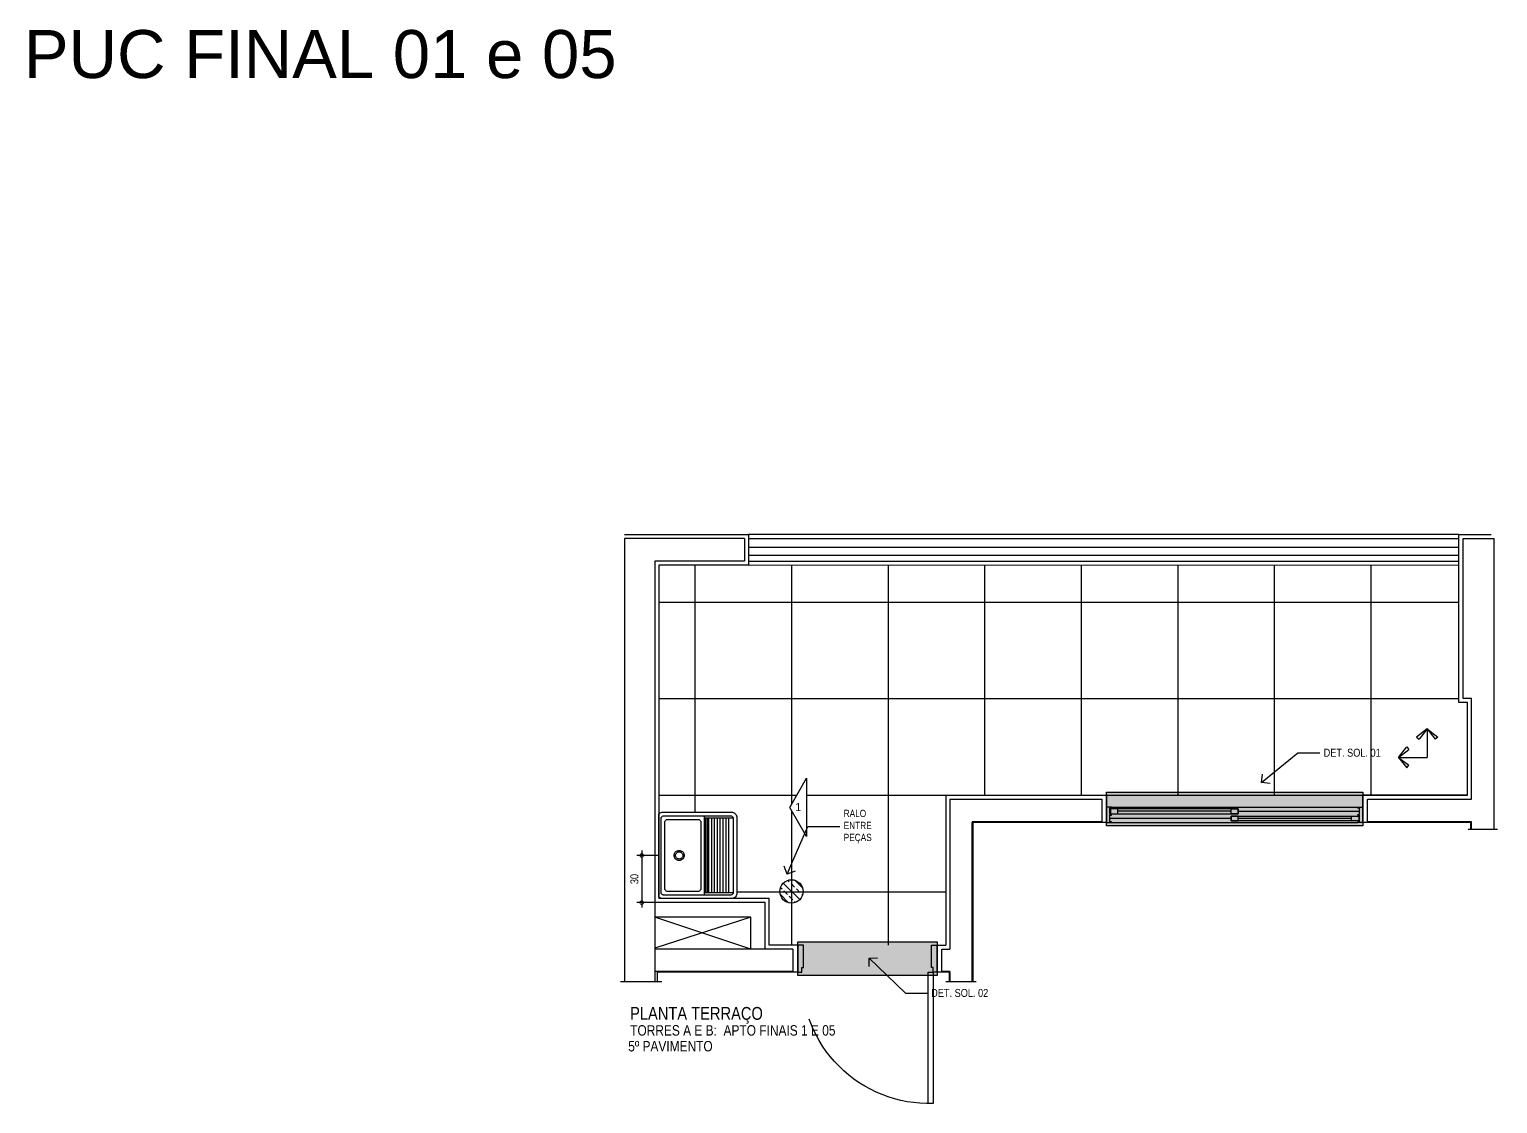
# Model space of a CAD drawing. Header units: metres. Extents: x 3 to 168, y -142 to 28.
# Drawn here: x 45.22 to 54.39, y -58.83 to -52.12 of the extents above; entities that cross this region are included whole.
import ezdxf
from ezdxf import colors
from ezdxf.entities.mleader import LeaderData, LeaderLine
from ezdxf.math import Vec2, Vec3

# ---------------------------------------------------------------- set-up
doc = ezdxf.new("R2010")
doc.units = ezdxf.units.M
doc.linetypes.add('DASHEDX2', pattern=[1.5, 1, -0.5])
for name, color, linetype in [('ARQ-ALV ACAB', 4, 'Continuous'), ('ARQ-ALV OSSO', 5, 'Continuous'), ('ARQ-AUX', 7, 'Continuous'), ('ARQ-AUX1', 1, 'Continuous'), ('ARQ-AUX1 @ 1', 1, 'Continuous'), ('ARQ-AUX2', 2, 'Continuous'), ('ARQ-CAX @ 1', 1, 'Continuous'), ('ARQ-CERÂMICA', 7, 'Continuous'), ('ARQ-DIM', 2, 'Continuous'), ('ARQ-HID', 2, 'Continuous'), ('ARQ-PRJ', 7, 'DASHEDX2'), ('ARQ-SIM', 1, 'Continuous'), ('ARQ-TXT', 2, 'Continuous')]:
    doc.layers.add(name, color=color, linetype=linetype)
doc.styles.add('Adesa', font='ARIALN.TTF')
doc.styles.add('Arial', font='arial.ttf')
doc.styles.get("Standard").update_dxf_attribs({"font": 'arial.ttf'})
doc.dimstyles.new('ADESA 1-0025', dxfattribs={"dimtxt": 0.05, "dimasz": 0.045, "dimexe": 0.03, "dimexo": 0.04, "dimgap": 0.02, "dimtad": 1, "dimtoh": 1, "dimdec": 0, "dimlfac": 100, "dimzin": 4, "dimtxsty": 'Adesa', "dimblk": 'DOTSMALL', "dimcen": 1, "dimdle": 0.03, "dimclrd": 1, "dimclre": 1, "dimclrt": 256, "dimazin": 1, "dimtm": 1e-09, "dimtfac": 1, "dimtdec": 0, "dimtix": 1, "dimtmove": 2, "dimatfit": 0, "dimldrblk": 'DOTSMALL', "dimfxl": 0.8, "dimtvp": 2, "dimtolj": 1, "dimtzin": 0, "dimarcsym": 0})

# ---------------------------------------------------------------- blocks, each defined once
blk = doc.blocks.new('ARQ-HID-TANQUE')
for p, q in [((-0.2621, -0.0041), (-0.258, 0)), ((-0.258, 0), (0.258, 0)), ((0.258, 0), (0.2621, -0.0041)), ((-0.27, -0.0258), (-0.2695, -0.0199)), ((-0.27, -0.0258), (-0.27, -0.0258)), ((-0.27, -0.4542), (-0.27, -0.0258)), ((-0.2695, -0.0199), (-0.268, -0.0143)), ((-0.268, -0.0143), (-0.2655, -0.009)), ((-0.2655, -0.009), (-0.2621, -0.0041)), ((-0.2475, -0.0328), (-0.2473, -0.0297)), ((-0.2475, -0.0328), (-0.2475, -0.0328)), ((-0.2475, -0.4472), (-0.2475, -0.0328)), ((-0.2473, -0.0297), (-0.2466, -0.0266)), ((-0.2466, -0.0266), (-0.2454, -0.0237)), ((-0.2454, -0.0237), (-0.2439, -0.0211)), ((-0.2439, -0.0211), (-0.242, -0.0189)), ((-0.242, -0.0189), (-0.2398, -0.0171)), ((-0.2398, -0.0171), (-0.2373, -0.0157)), ((-0.2373, -0.0157), (-0.2347, -0.0149)), ((-0.2347, -0.0149), (-0.232, -0.0146)), ((-0.232, -0.0146), (0.232, -0.0146)), ((0.232, -0.0146), (0.2347, -0.0149)), ((0.2347, -0.0149), (0.2373, -0.0157)), ((0.2373, -0.0157), (0.2398, -0.0171)), ((0.2398, -0.0171), (0.242, -0.0189)), ((0.242, -0.0189), (0.2439, -0.0211)), ((0.2439, -0.0211), (0.2454, -0.0237)), ((0.2454, -0.0237), (0.2466, -0.0266)), ((0.2466, -0.0266), (0.2473, -0.0297)), ((0.2473, -0.0297), (0.2475, -0.0328)), ((0.2475, -0.0328), (0.2475, -0.4472)), ((0.2621, -0.0041), (0.2655, -0.009)), ((0.2655, -0.009), (0.268, -0.0143)), ((0.268, -0.0143), (0.2695, -0.0199)), ((0.2695, -0.0199), (0.27, -0.0258)), ((0.27, -0.0258), (0.27, -0.4542)), ((-0.234, -0.2854), (0.234, -0.2854)), ((-0.2695, -0.4601), (-0.27, -0.4542)), ((-0.2473, -0.4504), (-0.2475, -0.4472)), ((-0.2466, -0.4534), (-0.2473, -0.4504)), ((-0.2454, -0.4563), (-0.2466, -0.4534)), ((-0.2439, -0.4589), (-0.2454, -0.4563)), ((0.2454, -0.4563), (0.2439, -0.4589)), ((0.2466, -0.4534), (0.2454, -0.4563)), ((0.2473, -0.4504), (0.2466, -0.4534)), ((0.2475, -0.4472), (0.2473, -0.4504)), ((0.27, -0.4542), (0.2695, -0.4601)), ((-0.268, -0.4657), (-0.2695, -0.4601)), ((-0.2655, -0.4711), (-0.268, -0.4657)), ((-0.2621, -0.4759), (-0.2655, -0.4711)), ((-0.258, -0.48), (-0.2621, -0.4759)), ((-0.2532, -0.4834), (-0.258, -0.48)), ((-0.2479, -0.4859), (-0.2532, -0.4834)), ((-0.2422, -0.4874), (-0.2479, -0.4859)), ((-0.242, -0.4611), (-0.2439, -0.4589)), ((-0.2364, -0.4879), (-0.2422, -0.4874)), ((-0.2398, -0.463), (-0.242, -0.4611)), ((-0.2373, -0.4643), (-0.2398, -0.463)), ((-0.2347, -0.4651), (-0.2373, -0.4643)), ((0.2364, -0.4879), (-0.2364, -0.4879)), ((-0.232, -0.4654), (-0.2347, -0.4651)), ((0.232, -0.4654), (-0.232, -0.4654)), ((0.2347, -0.4651), (0.232, -0.4654)), ((0.2373, -0.4643), (0.2347, -0.4651)), ((0.2422, -0.4874), (0.2364, -0.4879)), ((0.2398, -0.463), (0.2373, -0.4643)), ((0.242, -0.4611), (0.2398, -0.463)), ((0.2439, -0.4589), (0.242, -0.4611)), ((0.2479, -0.4859), (0.2422, -0.4874)), ((0.2532, -0.4834), (0.2479, -0.4859)), ((0.258, -0.48), (0.2532, -0.4834)), ((0.2621, -0.4759), (0.258, -0.48)), ((0.2655, -0.4711), (0.2621, -0.4759)), ((0.268, -0.4657), (0.2655, -0.4711)), ((0.2695, -0.4601), (0.268, -0.4657))]:
    blk.add_line(p, q)
at = {"color": 7}
for p, q in [((-0.225, -0.0544), (-0.2247, -0.0514)), ((-0.225, -0.0544), (-0.225, -0.0544)), ((-0.225, -0.2456), (-0.225, -0.0544)), ((-0.2247, -0.0514), (-0.2238, -0.0485)), ((-0.2238, -0.0485), (-0.2223, -0.0458)), ((-0.2223, -0.0458), (-0.2203, -0.0433)), ((-0.2203, -0.0433), (-0.2179, -0.0412)), ((-0.2179, -0.0412), (-0.215, -0.0394)), ((-0.215, -0.0394), (-0.2118, -0.0382)), ((-0.2118, -0.0382), (-0.2085, -0.0374)), ((-0.2085, -0.0374), (-0.205, -0.0371)), ((-0.205, -0.0371), (0.205, -0.0371)), ((0.205, -0.0371), (0.2085, -0.0374)), ((0.2085, -0.0374), (0.2118, -0.0382)), ((0.2118, -0.0382), (0.215, -0.0394)), ((0.215, -0.0394), (0.2179, -0.0412)), ((0.2179, -0.0412), (0.2203, -0.0433)), ((0.2203, -0.0433), (0.2223, -0.0458)), ((0.2223, -0.0458), (0.2238, -0.0485)), ((0.2238, -0.0485), (0.2247, -0.0514)), ((0.2247, -0.0514), (0.225, -0.0544)), ((0.225, -0.0544), (0.225, -0.2456)), ((-0.0315, -0.1271), (-0.031, -0.1217)), ((-0.031, -0.1326), (-0.0315, -0.1271)), ((-0.031, -0.1217), (-0.0296, -0.1164)), ((-0.0296, -0.1379), (-0.031, -0.1326)), ((-0.0296, -0.1164), (-0.0273, -0.1114)), ((-0.0273, -0.1429), (-0.0296, -0.1379)), ((-0.0273, -0.1114), (-0.0241, -0.1069)), ((-0.0241, -0.1474), (-0.0273, -0.1429)), ((-0.0241, -0.1069), (-0.0202, -0.103)), ((-0.0202, -0.1513), (-0.0241, -0.1474)), ((-0.0225, -0.1271), (-0.0222, -0.1232)), ((-0.0222, -0.131), (-0.0225, -0.1271)), ((-0.0222, -0.1232), (-0.0211, -0.1194)), ((-0.0211, -0.1348), (-0.0222, -0.131)), ((-0.0211, -0.1194), (-0.0195, -0.1159)), ((-0.0195, -0.1384), (-0.0211, -0.1348)), ((-0.0202, -0.103), (-0.0158, -0.0999)), ((-0.0158, -0.1544), (-0.0202, -0.1513)), ((-0.0195, -0.1159), (-0.0172, -0.1127)), ((-0.0172, -0.1416), (-0.0195, -0.1384)), ((-0.0172, -0.1127), (-0.0145, -0.1099)), ((-0.0145, -0.1444), (-0.0172, -0.1416)), ((-0.0158, -0.0999), (-0.0108, -0.0975)), ((-0.0108, -0.1567), (-0.0158, -0.1544)), ((-0.0145, -0.1099), (-0.0113, -0.1076)), ((-0.0113, -0.1466), (-0.0145, -0.1444)), ((-0.0113, -0.1076), (-0.0077, -0.106)), ((-0.0077, -0.1483), (-0.0113, -0.1466)), ((-0.0108, -0.0975), (-0.0055, -0.0961)), ((-0.0055, -0.1582), (-0.0108, -0.1567)), ((-0.0077, -0.106), (-0.0039, -0.105)), ((-0.0039, -0.1493), (-0.0077, -0.1483)), ((-0.0055, -0.0961), (0, -0.0956)), ((0, -0.1586), (-0.0055, -0.1582)), ((-0.0039, -0.105), (0, -0.1046)), ((0, -0.1496), (-0.0039, -0.1493)), ((0, -0.0956), (0.0055, -0.0961)), ((0, -0.1046), (0.0039, -0.105)), ((0.0039, -0.1493), (0, -0.1496)), ((0.0055, -0.1582), (0, -0.1586)), ((0.0039, -0.105), (0.0077, -0.106)), ((0.0077, -0.1483), (0.0039, -0.1493)), ((0.0055, -0.0961), (0.0108, -0.0975)), ((0.0108, -0.1567), (0.0055, -0.1582)), ((0.0077, -0.106), (0.0113, -0.1076)), ((0.0113, -0.1466), (0.0077, -0.1483)), ((0.0108, -0.0975), (0.0158, -0.0999)), ((0.0158, -0.1544), (0.0108, -0.1567)), ((0.0113, -0.1076), (0.0145, -0.1099)), ((0.0145, -0.1444), (0.0113, -0.1466)), ((0.0145, -0.1099), (0.0172, -0.1127)), ((0.0172, -0.1416), (0.0145, -0.1444)), ((0.0158, -0.0999), (0.0202, -0.103)), ((0.0202, -0.1513), (0.0158, -0.1544)), ((0.0172, -0.1127), (0.0195, -0.1159)), ((0.0195, -0.1384), (0.0172, -0.1416)), ((0.0195, -0.1159), (0.0211, -0.1194)), ((0.0211, -0.1348), (0.0195, -0.1384)), ((0.0202, -0.103), (0.0241, -0.1069)), ((0.0241, -0.1474), (0.0202, -0.1513)), ((0.0211, -0.1194), (0.0222, -0.1232)), ((0.0222, -0.131), (0.0211, -0.1348)), ((0.0222, -0.1232), (0.0225, -0.1271)), ((0.0225, -0.1271), (0.0222, -0.131)), ((0.0241, -0.1069), (0.0273, -0.1114)), ((0.0273, -0.1429), (0.0241, -0.1474)), ((0.0273, -0.1114), (0.0296, -0.1164)), ((0.0296, -0.1379), (0.0273, -0.1429)), ((0.0296, -0.1164), (0.031, -0.1217)), ((0.031, -0.1326), (0.0296, -0.1379)), ((0.031, -0.1217), (0.0315, -0.1271)), ((0.0315, -0.1271), (0.031, -0.1326)), ((-0.2247, -0.2486), (-0.225, -0.2456)), ((-0.2238, -0.2515), (-0.2247, -0.2486)), ((-0.2223, -0.2542), (-0.2238, -0.2515)), ((-0.2203, -0.2567), (-0.2223, -0.2542)), ((-0.2179, -0.2588), (-0.2203, -0.2567)), ((-0.215, -0.2606), (-0.2179, -0.2588)), ((-0.2118, -0.2618), (-0.215, -0.2606)), ((-0.2085, -0.2626), (-0.2118, -0.2618)), ((-0.205, -0.2629), (-0.2085, -0.2626)), ((0.205, -0.2629), (-0.205, -0.2629)), ((0.2085, -0.2626), (0.205, -0.2629)), ((0.2118, -0.2618), (0.2085, -0.2626)), ((0.215, -0.2606), (0.2118, -0.2618)), ((0.2179, -0.2588), (0.215, -0.2606)), ((0.2203, -0.2567), (0.2179, -0.2588)), ((0.2223, -0.2542), (0.2203, -0.2567)), ((0.2238, -0.2515), (0.2223, -0.2542)), ((0.2247, -0.2486), (0.2238, -0.2515)), ((0.225, -0.2456), (0.2247, -0.2486)), ((-0.2475, -0.2854), (0.2475, -0.2854)), ((-0.234, -0.4654), (-0.234, -0.2854)), ((-0.234, -0.2944), (0.234, -0.2944)), ((-0.234, -0.2944), (0.234, -0.2944)), ((-0.234, -0.3034), (0.234, -0.3034)), ((-0.234, -0.3124), (0.234, -0.3124)), ((-0.234, -0.3304), (0.234, -0.3304)), ((-0.234, -0.3484), (0.234, -0.3484)), ((-0.234, -0.3664), (0.234, -0.3664)), ((0.234, -0.2854), (0.234, -0.4654)), ((-0.234, -0.3844), (0.234, -0.3844)), ((-0.234, -0.4024), (0.234, -0.4024)), ((-0.234, -0.4204), (0.234, -0.4204)), ((-0.234, -0.4384), (0.234, -0.4384))]:
    blk.add_line(p, q, dxfattribs=at)
blk = doc.blocks.new('*U157')
for points in [[(0, 0), (0, 0.8204), (-0.03, 0.8204), (-0.03, 0)], [(0.025, 0), (0, 0), (0, -0.03), (-0.01, -0.03), (-0.01, -0.17), (0.025, -0.17), (0.025, 0)], [(-0.845, 0), (-0.82, 0), (-0.82, -0.03), (-0.81, -0.03), (-0.81, -0.17), (-0.845, -0.17), (-0.845, 0)]]:
    blk.add_lwpolyline(points, close=True)
at = {"layer": 'ARQ-PRJ'}
blk.add_arc((-0.0237, 0.0242), 0.7967, 88.29868, 181.74012, dxfattribs=at)
blk = doc.blocks.new('*U162')
at = {"color": 0, "linetype": 'ByBlock', "ltscale": 0.5}
for points in [[(0.02, -0.045), (0.03, -0.045), (0.03, -0.05), (0.02, -0.05), (0.02, -0.09), (0.03, -0.09), (0.03, -0.095), (0.02, -0.095), (0.02, -0.09), (0.03, -0.09), (0.03, -0.095), (0, -0.095), (0, 0), (0.03, 0), (0.03, -0.005), (0.02, -0.005), (0.02, -0.045)], [(1.58, -0.045), (1.57, -0.045), (1.57, -0.05), (1.58, -0.05), (1.58, -0.09), (1.57, -0.09), (1.57, -0.095), (1.58, -0.095), (1.58, -0.09), (1.57, -0.09), (1.57, -0.095), (1.6, -0.095), (1.6, 0), (1.57, 0), (1.57, -0.005), (1.58, -0.005), (1.58, -0.045)], [(0.025, -0.01), (0.07, -0.01), (0.07, -0.04), (0.025, -0.04)], [(0.8225, -0.01), (0.7775, -0.01), (0.7775, -0.04), (0.8225, -0.04)], [(0.7775, -0.055), (0.8225, -0.055), (0.8225, -0.085), (0.7775, -0.085)], [(1.575, -0.055), (1.53, -0.055), (1.53, -0.085), (1.575, -0.085)]]:
    blk.add_lwpolyline(points, close=True, dxfattribs=at)
at = {"color": 8, "linetype": 'ByBlock', "ltscale": 0.5}
for points in [[(1.57, 0), (0.03, 0)], [(0.7775, -0.07), (0.02, -0.07)], [(0.8225, -0.025), (1.58, -0.025)], [(1.57, -0.095), (0.03, -0.095)]]:
    blk.add_lwpolyline(points, dxfattribs=at)
at = {"color": 7, "linetype": 'ByBlock', "ltscale": 0.5}
for points in [[(0.8225, -0.01), (0.8225, -0.04), (0.025, -0.04), (0.025, -0.01)], [(0.7775, -0.055), (0.7775, -0.085), (1.575, -0.085), (1.575, -0.055)]]:
    blk.add_lwpolyline(points, close=True, dxfattribs=at)
for points in [[(0.07, -0.025), (0.7775, -0.025)], [(0.8225, -0.07), (1.53, -0.07)]]:
    blk.add_lwpolyline(points, dxfattribs=at)
blk = doc.blocks.new('_DotSmall')
at = {"color": 0, "linetype": 'ByBlock', "const_width": 0.5}
blk.add_lwpolyline([(-0.0625, 0, 1), (0.0625, 0, 1)], format="xyb", close=True, dxfattribs=at)
blk = doc.blocks.new('*D163')
at = {"layer": 'ARQ-DIM', "color": 1, "lineweight": -2, "transparency": 16777216}
for p, q in [((49.1483, -57.2832), (49.0145, -57.2832)), ((49.0445, -57.2532), (49.0445, -57.608)), ((49.1483, -57.578), (49.0145, -57.578))]:
    blk.add_line(p, q, dxfattribs=at)
at = {"layer": 'Defpoints', "color": 0, "transparency": 16777216}
for p in [(49.1883, -57.2832, 0), (49.0445, -57.578), (49.1883, -57.578, 0)]:
    blk.add_point(p, dxfattribs=at)
at = {"layer": 'ARQ-DIM', "color": 1, "lineweight": -2, "transparency": 16777216, "xscale": 0.045, "yscale": 0.045, "zscale": 0.045}
for p, rotation in [((49.0445, -57.2832), 90), ((49.0445, -57.578), 270)]:
    blk.add_blockref('_DotSmall', p, dxfattribs=dict(at, rotation=rotation))
at = {"layer": 'ARQ-DIM', "transparency": 16777216, "insert": (48.999, -57.4306), "char_height": 0.05, "attachment_point": 5, "rotation": 90, "style": 'Adesa'}
blk.add_mtext('\\A1;30', dxfattribs=at)
blk = doc.blocks.new('VISTA')
at = {"layer": 'ARQ-SIM'}
blk.add_lwpolyline([(-0.00525, -0.00909), (-0.00525, 0.00909), (0, 0)], close=True, dxfattribs=at)
at = {"layer": 'ARQ-SIM', "color": 5, "style": 'Adesa'}
blk.add_attdef('4', (-0.0019, -0.00135), '', height=0.0025, rotation=90, dxfattribs=at)
blk = doc.blocks.new('Seta para pag.piso')
for p, q in [((0, 0.1126), (-0.0418, 0.0796)), ((-0.0418, 0.0796), (-0.0312, 0.0715)), ((0, 0.1126), (-0.0312, 0.0715)), ((0, 0.1126), (0, 0)), ((0, 0.1126), (0.0418, 0.0795)), ((0, 0.1126), (0.0312, 0.0715)), ((0.0418, 0.0795), (0.0312, 0.0715)), ((-0.1126, 0), (-0.0795, 0.0418)), ((-0.1126, 0), (-0.0715, 0.0312)), ((-0.1126, 0), (0, 0)), ((-0.1126, 0), (-0.0796, -0.0418)), ((-0.1126, 0), (-0.0715, -0.0312)), ((-0.0795, 0.0418), (-0.0715, 0.0312)), ((-0.0796, -0.0418), (-0.0715, -0.0312))]:
    blk.add_line(p, q)
blk = doc.blocks.new('PL RALO')
at = {"layer": 'ARQ-AUX2'}
h = blk.add_hatch(dxfattribs=at)
h.set_pattern_fill('BRASS', color=8, scale=0.01, angle=315)
h.set_pattern_definition([(315, (-278.116365, 1040.018154), (0.0449012806, 0.0449012806), []), (315, (-278.093914, 1040.040605), (0.0449012806, 0.0449012806), [0.03175, -0.015875])])
edge = h.paths.add_edge_path()
edge.add_arc((0, 0), 0.0729, 270, 630)
blk.add_circle((0, 0), 0.0729, dxfattribs=at)
blk = doc.blocks.new('_Open90')
at = {"color": 0, "linetype": 'ByBlock', "lineweight": -2}
for p, q in [((0, 0), (-1, 0)), ((-0.5, 0.5), (0, 0)), ((0, 0), (-0.5, -0.5))]:
    blk.add_line(p, q, dxfattribs=at)
blk = doc.blocks.new('AREAS MOLHADAS')
at = {"layer": 'ARQ-AUX1'}
h = blk.add_hatch(color=254, dxfattribs=at)
h.dxf.hatch_style = 1
h.paths.add_polyline_path([(51.9493, -56.8872), (53.5493, -56.8872), (53.5493, -57.0972), (51.9493, -57.0972)])
h = blk.add_hatch(color=254, dxfattribs=at)
h.dxf.hatch_style = 1
h.paths.add_polyline_path([(50.0197, -57.8231), (50.8897, -57.8231), (50.8897, -58.0331), (50.0197, -58.0331)])
at = {"layer": 'ARQ-CERÂMICA'}
h = blk.add_hatch(dxfattribs=at)
h.set_pattern_fill('NET', color=256, scale=0.19)
h.set_pattern_definition([(0, (54.2047, -56.907), (0, 0.60325), []), (90, (54.2047, -56.907), (-0.60325, 4e-17), [])])
h.paths.add_polyline_path([(54.1509, -55.4685), (49.7109, -55.4687), (49.1509, -55.4687), (49.1512, -57.024), (49.1626, -57.016), (49.173, -57.0132), (49.6126, -57.0132), (49.6249, -57.019), (49.6333, -57.0273), (49.6383, -57.0381), (49.6391, -57.0469), (49.6391, -57.5268), (49.6333, -57.5391), (49.6195, -57.553), (49.8412, -57.553), (49.8412, -57.843), (50.0197, -57.843), (50.0547, -57.843), (50.8547, -57.843), (50.8897, -57.843), (50.9447, -57.843), (50.9447, -56.9072), (51.9493, -56.9072), (53.5493, -56.9072), (54.2047, -56.907), (54.2047, -56.3279), (54.1509, -56.3279)])
h.paths.add_polyline_path([(50.0741, -56.8011), (50.0741, -57.1648), (49.9691, -56.9829)], flags=16)
h.paths.add_polyline_path([(49.9905, -57.0185), (50.0544, -57.0185), (50.0544, -56.9432), (49.9905, -56.9432)], flags=8)
at = {"layer": 'ARQ-ALV ACAB'}
for p, q in [((54.1509, -55.2785, 0), (49.7109, -55.2787, 0)), ((54.1509, -55.4678), (54.1509, -55.2785)), ((54.1509, -55.2785), (54.3509, -55.2786)), ((49.7109, -55.4687, 0), (54.1509, -55.4685, 0)), ((54.1509, -56.3279), (54.1509, -55.4678)), ((54.1509, -55.4678), (54.1509, -55.4678)), ((50.0197, -57.843, -0.0001), (49.8412, -57.843, 0)), ((50.0197, -57.843, 0), (50.0197, -58.013, 0)), ((50.0197, -58.013, -0.0001), (49.141, -58.013, 0))]:
    blk.add_line(p, q, dxfattribs=at)
at = {"layer": 'ARQ-ALV ACAB', "elevation": 0}
for points in [[(48.936, -55.2787), (49.6859, -55.2787), (49.7109, -55.2787), (49.7109, -55.4687)], [(49.1509, -55.4687), (49.1512, -57.553)], [(49.7109, -55.4687), (49.1518, -55.4687)], [(54.2047, -56.3279), (54.1509, -56.3279)], [(54.2047, -56.907), (54.2047, -56.3279)], [(50.9447, -56.9072), (50.9447, -57.843)], [(50.9447, -56.9072), (51.9493, -56.9072), (51.9493, -57.0772), (51.1147, -57.0772), (51.1147, -57.0772)], [(54.2047, -56.907), (53.5493, -56.9072)], [(54.2247, -57.0772), (53.5493, -57.0772), (53.5493, -56.9072)], [(51.1147, -58.0708), (51.1147, -57.0772)], [(54.2247, -57.1196), (54.2247, -57.0772)], [(49.8412, -57.843), (49.8412, -57.553), (49.1512, -57.553)], [(50.9647, -58.013), (50.9413, -58.013), (50.9413, -58.013), (50.9413, -58.013), (50.8897, -58.013), (50.8897, -57.843), (50.9447, -57.843)], [(49.141, -58.013), (49.141, -58.0708)], [(50.9647, -58.013), (50.9647, -58.0708)]]:
    blk.add_lwpolyline(points, dxfattribs=at)
at = {"layer": 'ARQ-ALV OSSO'}
for p, q in [((49.9897, -57.868, -0.0001), (49.1262, -57.868, 0)), ((49.9897, -57.868, 0), (49.9897, -58.008, 0)), ((49.9897, -58.008, -0.0001), (49.1262, -58.008, 0)), ((50.0147, -58.013, 0), (50.0147, -58.013, 0))]:
    blk.add_line(p, q, dxfattribs=at)
at = {"layer": 'ARQ-ALV OSSO', "elevation": 0}
for points in [[(48.936, -55.3037), (48.936, -58.0708)], [(49.6859, -55.3037), (48.936, -55.3037)], [(49.6859, -55.3037), (49.6859, -55.4437), (49.1259, -55.4437)], [(54.176, -56.3029), (54.1759, -55.4435), (54.1759, -55.4435), (54.1759, -55.3035), (54.3697, -55.3036)], [(54.3594, -55.3037), (54.3594, -55.3037)], [(54.3697, -57.1196), (54.3697, -55.3036)], [(49.1259, -55.4437), (49.1259, -58.0708)], [(54.2297, -56.3029), (54.176, -56.3029)], [(54.2297, -56.932), (54.2297, -56.3029)], [(50.9697, -56.9322), (50.9697, -57.868)], [(50.9697, -56.9322), (51.9193, -56.9322), (51.9193, -57.0722), (51.1098, -57.0722), (51.1097, -57.0771)], [(54.2297, -57.0722), (53.5793, -57.0722), (53.5793, -56.9322), (54.2297, -56.932)], [(51.1097, -58.0708), (51.1097, -57.0772)], [(54.2297, -57.1196), (54.2297, -57.0722)], [(49.8162, -57.868), (49.8162, -57.578), (49.1262, -57.578)], [(49.7262, -57.868), (49.7262, -57.668), (49.1262, -57.668)], [(50.9697, -58.008), (50.9413, -58.008), (50.9197, -58.008), (50.9197, -57.868), (50.9697, -57.868)], [(50.9697, -58.008), (50.9697, -58.0708)]]:
    blk.add_lwpolyline(points, dxfattribs=at)
at = {"layer": 'ARQ-AUX', "elevation": 0}
for points in [[(49.7109, -55.3037), (54.1509, -55.3037)], [(49.7109, -55.4437), (54.1509, -55.4437)]]:
    blk.add_lwpolyline(points, dxfattribs=at)
at = {"layer": 'ARQ-AUX'}
for points in [[(54.2083, -57.1196), (54.3923, -57.1196)], [(48.9126, -58.0708), (49.1693, -58.0708)], [(50.9445, -58.0708), (51.1343, -58.0708)]]:
    blk.add_lwpolyline(points, dxfattribs=at)
at = {"layer": 'ARQ-AUX1', "elevation": 0}
for points in [[(49.6845, -55.3037), (49.6859, -55.3037)], [(51.9493, -56.9072), (51.9493, -56.8872), (53.5493, -56.8872)], [(50.0197, -57.8431), (50.0197, -57.8231), (50.7897, -57.8231)]]:
    blk.add_lwpolyline(points, dxfattribs=at)
at = {"layer": 'ARQ-AUX1'}
blk.add_lwpolyline([(54.1759, -55.3037), (54.1759, -55.3037)], close=True, dxfattribs=at)
at = {"layer": 'ARQ-AUX1', "elevation": 0}
for points in [[(51.9493, -56.8872), (53.5493, -56.8872), (53.5493, -57.0972), (51.9493, -57.0972)], [(50.0197, -57.8231), (50.8897, -57.8231), (50.8897, -58.0331), (50.0197, -58.0331)]]:
    blk.add_lwpolyline(points, close=True, dxfattribs=at)
at = {"layer": 'ARQ-AUX2', "elevation": 0}
for points in [[(54.1509, -55.3585), (49.7109, -55.3587)], [(54.1509, -55.4085), (49.7109, -55.4087)]]:
    blk.add_lwpolyline(points, dxfattribs=at)
at = {"layer": 'ARQ-SIM', "elevation": 0}
for points in [[(49.7262, -57.668), (49.1262, -57.8629)], [(49.7262, -57.868), (49.1262, -57.668)]]:
    blk.add_lwpolyline(points, dxfattribs=at)
at = {"layer": 'ARQ-AUX1 @ 1', "rotation": 180}
blk.add_blockref('*U162', (53.5493, -57.0772, 0), dxfattribs=at)
at = {"layer": 'ARQ-CAX @ 1', "xscale": -1, "rotation": 180}
blk.add_blockref('*U157', (50.8647, -58.013, 0), dxfattribs=at)
at = {"layer": 'ARQ-CERÂMICA', "xscale": -1.58230973583663, "yscale": 1.58230973583663, "zscale": 1.58230973583663, "rotation": 90}
blk.add_blockref('Seta para pag.piso', (53.9516, -56.6704), dxfattribs=at)
at = {"layer": 'ARQ-CERÂMICA'}
blk.add_blockref('PL RALO', (49.9802, -57.508), dxfattribs=at)
at = {"layer": 'ARQ-HID', "extrusion": (0, 0, -1), "xscale": -1, "zscale": -1, "rotation": 270}
blk.add_blockref('ARQ-HID-TANQUE', (-49.1512, -57.2832, 0), dxfattribs=at)
at = {"layer": 'ARQ-SIM', "ltscale": 0.03}
ref = blk.add_blockref('VISTA', (49.9691, -56.9829), dxfattribs=dict(at, xscale=20.00000000011565, yscale=20.00000000011565, zscale=20.00000000011565, rotation=180))
ref.add_attrib('4', '1', (50.003, -57.0059), dxfattribs={"color": 3, "height": 0.05, "style": 'Arial'})
at = {"insert": (45.1842, -52.1263), "char_height": 0.3, "attachment_point": 1}
blk.add_mtext_dynamic_manual_height_columns('PUC FINAL 01 e 05', width=12.461422, gutter_width=12.5, heights=[0], dxfattribs=at)
at = {"layer": 'ARQ-TXT', "ltscale": 0.5, "style": 'Adesa'}
blk.add_text('PLANTA TERRAÇO', height=0.08, dxfattribs=at).set_placement((48.9717, -58.3099, 0))
at = {"layer": 'ARQ-TXT', "style": 'Adesa'}
for s, p in [('TORRES A E B:  APTO FINAIS 1 E 05', (48.9724, -58.4087, 108.9697)), ('5º PAVIMENTO', (48.9603, -58.5075, 217.9394))]:
    blk.add_text(s, height=0.065, dxfattribs=at).set_placement(p)
at = {"layer": 'ARQ-DIM'}
dim = blk.add_linear_dim(base=(49.0445, -57.578), p1=(49.1883, -57.2832, 0), p2=(49.1883, -57.578, 0), angle=90, text='30', dimstyle='ADESA 1-0025', dxfattribs=at)
dim.commit()
dim.dimension.update_dxf_attribs({"geometry": '*D163', "text_midpoint": (48.999, -57.4306)})
at = {"layer": 'ARQ-SIM'}
ml = blk.add_multileader_mtext('Standard', dxfattribs=at)
ml.set_content('DET. SOL. 01', color=2, style='Adesa')
ml.set_leader_properties(color=256)
ml.set_arrow_properties(name='OPEN90')
ml.build(insert=Vec2(0, 0))
ml.multileader.update_dxf_attribs({"text_left_attachment_type": 2, "text_right_attachment_type": 2, "dogleg_length": 0.2, "arrow_head_size": 0.075})
ctx = ml.context
ctx.base_point, ctx.char_height, ctx.arrow_head_size, ctx.landing_gap_size, ctx.plane_origin = Vec3(53.2804, -56.6423, 0), 0.05, 0.075, 0.025, Vec3(52.8471, -56.9423, 0)
ctx.left_attachment, ctx.right_attachment = 2, 2
notes = []
notes.append((ctx, [(0, (1, 1, 0), (53.1446, -56.6423, 0), (1, 0), 0.1358, [(0, [(52.9174, -56.8273, 0)], 0, [])])]))
ctx.mtext.insert, ctx.mtext.flow_direction = Vec3(53.3054, -56.6164, 0), 5
ml = blk.add_multileader_mtext('Standard', dxfattribs=at)
ml.set_content('RALO ENTRE PEÇAS', color=2, style='Adesa')
ml.set_leader_properties(color=256)
ml.set_arrow_properties(name='OPEN90')
ml.build(insert=Vec2(0, 0))
ml.multileader.update_dxf_attribs({"text_left_attachment_type": 2, "text_right_attachment_type": 2, "dogleg_length": 0.2, "arrow_head_size": 0.075})
ctx = ml.context
ctx.base_point, ctx.char_height, ctx.arrow_head_size, ctx.landing_gap_size, ctx.plane_origin = Vec3(50.2816, -57.1028), 0.045, 0.075, 0.025, Vec3(50.0814, -57.5916)
ctx.left_attachment, ctx.right_attachment = 2, 2
notes.append((ctx, [(0, (1, 1, 0), (50.0816, -57.1028), (1, 0), 0.2, [(0, [(49.9539, -57.4003)], 0, [])])]))
ctx.mtext.insert, ctx.mtext.width, ctx.mtext.flow_direction = Vec3(50.3066, -56.9981), 0.142536, 5
ml = blk.add_multileader_mtext('Standard', dxfattribs=at)
ml.set_content('DET. SOL. 02', color=2, style='Adesa')
ml.set_leader_properties(color=256)
ml.set_arrow_properties(name='OPEN90')
ml.build(insert=Vec2(0, 0))
ml.multileader.update_dxf_attribs({"text_left_attachment_type": 2, "text_right_attachment_type": 2, "dogleg_length": 0.2, "arrow_head_size": 0.075})
ctx = ml.context
ctx.base_point, ctx.char_height, ctx.arrow_head_size, ctx.landing_gap_size, ctx.plane_origin = Vec3(50.8281, -58.1431, 0), 0.05, 0.075, 0.025, Vec3(50.3948, -58.4431, 0)
ctx.left_attachment, ctx.right_attachment = 2, 2
notes.append((ctx, [(0, (1, 1, 0), (50.6923, -58.1431, 0), (1, 0), 0.1358, [(0, [(50.4651, -57.925, 0)], 0, [])])]))
ctx.mtext.insert, ctx.mtext.flow_direction = Vec3(50.8531, -58.1173, 0), 5
for ctx, leaders in notes:
    for number, flags, end, landing, length, lines in leaders:
        leader = LeaderData()
        leader.index, (leader.has_last_leader_line, leader.has_dogleg_vector, leader.attachment_direction) = number, flags
        leader.last_leader_point, leader.dogleg_vector, leader.dogleg_length = Vec3(end), Vec3(landing), length
        for number, points, colour, breaks in lines:
            line = LeaderLine()
            line.index, line.vertices, line.color, line.breaks = number, Vec3.list(points), colors.encode_raw_color(colour), breaks
            leader.lines.append(line)
        ctx.leaders.append(leader)

msp = doc.modelspace()

# ---------------------------------------------------------------- block references
msp.add_blockref('AREAS MOLHADAS', (0, 0))

doc.saveas('drawing.dxf')
